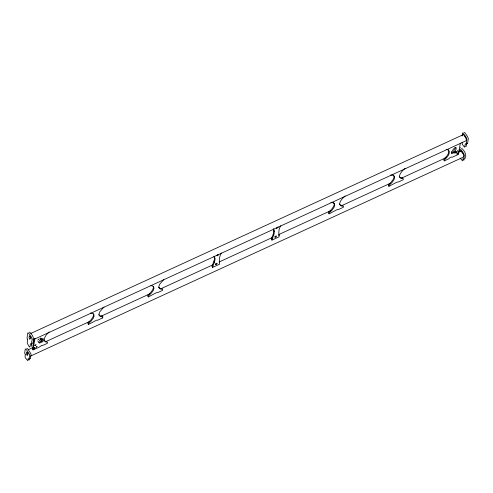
<?xml version="1.0" encoding="UTF-8"?>
<svg xmlns="http://www.w3.org/2000/svg" width="493" height="493" viewBox="0 0 493 493"><rect width="100%" height="100%" fill="white"/><g stroke="black" fill="none" stroke-linecap="round" stroke-linejoin="round"><path stroke-width="0.74" d="M462.107 142.132L462.323 144.498L464.628 147.204L465.343 143.753L466.101 144.344L466.926 139.149L465.953 136.912L462.995 133.018L462.594 132.987L462.12 135.957M456.832 151.511L457.461 150.815L458.009 150.759L457.948 151.185M213.98 256.181C215.62 259.848 212.662 263.17 212.045 266.627L212.588 267.391L219.712 264.119C219.397 260.359 218.978 256.397 221.474 252.995M212.588 267.391C213.383 263.743 216.273 260.138 214.35 256.268M273.338 228.9C274.971 232.56 272.013 235.888 271.403 239.339L271.945 240.109L279.063 236.837C278.748 233.072 278.335 229.116 280.825 225.714M271.945 240.109C272.74 236.461 275.63 232.856 273.701 228.986M34.085 347.75L32.655 348.403L32.544 349.13L33.086 349.901L39.317 347.041L42.078 345.236L42.873 345.402L47.328 343.356L47.488 342.339L45.516 341.908L44.364 340.657C43.748 337.083 46.847 334.272 49.127 331.974M34.171 338.864L32.821 347.386L33.296 347.491M33.086 349.901L33.197 349.173L32.655 348.403M34.935 338.216L33.358 348.157L34.227 348.003M103.974 307.034L99.808 311.798L99.05 313.838L99.229 315.44L100.597 316.598L102.883 316.876L102.717 317.893L97.62 320.24L96.696 320.13L88.45 324.456L88.611 323.439L91.353 320.844L93.325 318.151L94.083 316.118L93.904 314.516L92.542 313.357L90.25 313.073M163.818 279.525L159.652 284.295L158.894 286.328L159.073 287.93L160.435 289.089L162.721 289.373L162.561 290.389L157.464 292.731L156.54 292.62L148.294 296.946L148.455 295.929L151.197 293.335L153.169 290.642L153.927 288.608L153.748 287.006L152.38 285.848L150.858 285.663M276.437 227.877L276.345 228.481L277.947 227.741L278.04 227.144L277.288 227.211M345.162 195.906L342.419 198.5L340.447 201.187L339.689 203.227L339.868 204.829L341.23 205.988L343.516 206.271L343.356 207.288L338.26 209.63L337.335 209.519L329.09 213.845L329.25 212.828L331.992 210.234L333.964 207.541L334.722 205.507L334.544 203.905L333.176 202.746L330.889 202.463M405.006 168.396L402.263 170.991L400.285 173.684L399.527 175.718L399.712 177.32L401.074 178.478L403.36 178.762L403.2 179.779L398.104 182.12L397.179 182.009L388.934 186.336L389.094 185.319L391.836 182.724L393.808 180.037L394.566 177.998L394.388 176.395L393.02 175.237L390.733 174.953M458.256 153.175L457.042 153.496L456.777 154.155L458.681 153.6L458.57 154.327L452.334 157.193L451.539 157.027L449.758 157.84L448.778 158.832L444.322 160.878L444.489 159.861C446.769 157.563 449.862 154.753 449.246 151.178L448.094 149.921L446.128 149.496M460.308 143.352L458.65 152.904M459.605 151.838L460.043 149.102L460.826 149.453M31.312 346.382L31.885 343.621M466.625 143.79L466.051 146.55L465.54 146.396M29.481 358.639L29.155 360.013L28.643 359.859M464.221 158.808L463.895 160.182L463.383 160.028M455.587 147.912L453.005 152.004M38.041 339.677L38.627 339.085M33.376 344.909L33.037 345.303L33.327 345.692M41.32 341.575L43.033 340.047M41.899 342.185L43.729 340.552M462.662 135.205L463.414 134.589L464.794 135.852L465.996 138.256L466.31 140.394L465.558 141.01L32.939 339.862M460.08 151.493L460.832 150.876L462.212 152.146L463.414 154.549L463.728 156.688L462.976 157.304L30.363 356.156M215.786 263.854L216.637 263.188M275.143 236.572L275.988 235.907M34.344 347.83C36.279 346.634 34.368 349.592 33.197 349.173M460.333 147.703L460.635 147.697M452.457 152.559L451.181 152.972M30.794 333.441L463.414 134.589M28.212 349.734L33.105 347.485M46.385 341.378L89.72 321.461M100.899 316.321L149.823 293.834M161.008 288.695L212.723 264.92M219.015 262.029L272.13 237.614M279.118 234.403L330.84 210.634M341.322 205.815L390.24 183.328M401.425 178.183L446.153 157.624M458.736 151.844L460.832 150.876M456.074 151.665L455.477 151.77M39.871 338.512L41.72 339.936L41.202 342.444L39.428 343.122L37.733 340.903M454.047 152.238L456.315 151.875M453.985 153.126L457.147 152.62M456.056 152.596L454.608 152.405M464.018 132.334L464.807 132.685L467.376 136.259L468.35 138.49L467.524 143.691L467 143.229M461.466 148.448L461.861 148.479M29.278 332.159L29.679 332.196C32.982 334.79 34.972 340.108 32.532 343.442M26.727 348.28L27.916 349.124L30.794 353.53L31.059 354.436L30.406 358.54L29.882 358.078M402.818 177.991L400.532 177.708L399.626 176.938M342.974 205.501L340.688 205.217L339.326 204.059M162.185 288.602L159.898 288.319L158.53 287.16M102.341 316.105L100.054 315.828L98.686 314.67M46.946 341.569L44.98 341.138L44.21 340.306M38.885 342.352L40.66 341.674L41.178 339.166M40.481 338.032L43.723 339.042M40.179 338.845L43.285 339.813M392.933 174.855L393.845 175.625L394.024 177.227L393.266 179.267L391.294 181.954L388.552 184.548L388.392 185.565L388.934 186.336M333.089 202.364L334.001 203.134L334.18 204.737L333.422 206.77L331.45 209.463L328.708 212.058L328.548 213.075L329.09 213.845M464.893 158.635C467.185 155.806 464.77 151.166 462.249 148.8M461.812 152.134L462.471 153.064M447.94 149.57L448.704 150.408C449.32 153.982 446.227 156.792 443.946 159.091L443.786 160.108L444.322 160.878M39.009 339.776L39.951 341.076M460.166 158.136L462.471 160.841L462.964 158.777L463.722 159.368L464.375 155.264L463.784 153.662L461.232 149.952M278.736 234.834L279.272 235.605M273.855 230.958L274.398 231.728M273.344 234.206L273.886 234.976M271.575 238.125L272.118 238.895M214.504 258.246L215.047 259.01M213.987 261.487L214.529 262.258M212.224 265.407L212.766 266.177M148.294 296.946L147.752 296.176L147.912 295.159L150.655 292.565L152.627 289.872L153.385 287.838L153.206 286.236M102.18 317.122L102.717 317.893M88.45 324.456L87.908 323.685L88.068 322.668L90.811 320.074L92.783 317.381L93.541 315.347L93.362 313.745M464.714 136.358L465.022 136.943M30.942 338.42L30.492 337.07M27.91 353.358L28.052 354.116M458.213 152.195L458.687 152.836L459.001 152.577L458.213 152.195M25.285 354.424L25.063 356.877L25.426 357.961L27.731 360.666L28.224 358.602L28.982 359.194L29.635 355.096L29.044 353.487L26.493 349.777L25.297 348.933L24.65 353.037L25.285 354.424M27.663 339.406L27.22 343.245L29.377 346.881L29.888 347.035L30.603 343.584L31.361 344.176L32.187 338.974L31.213 336.744L28.637 333.163L27.855 332.818L27.029 338.013L27.663 339.406M26.788 352.113L26.486 354.011L27.281 355.7L27.873 353.647L27.423 352.304L26.788 352.113M29.34 335.992L29.069 337.723L29.863 339.412L30.424 337.532L29.974 336.183L29.34 335.992M215.669 264.094L215.577 264.692L216.328 264.624L217.271 263.354L215.669 264.094M217.086 255.158L216.988 255.762L217.74 255.694L218.689 254.425L217.086 255.158M275.026 236.813L274.928 237.41L275.679 237.343L276.628 236.073L275.026 236.813M451.822 151.721L451.724 153.742C458.324 150.864 457.029 142.132 451.822 151.721M34.954 345.217L34.874 345.648L35.41 345.611L36.094 344.699L34.954 345.217M37 346.597L36.322 347.134L37 346.597"/></g></svg>
